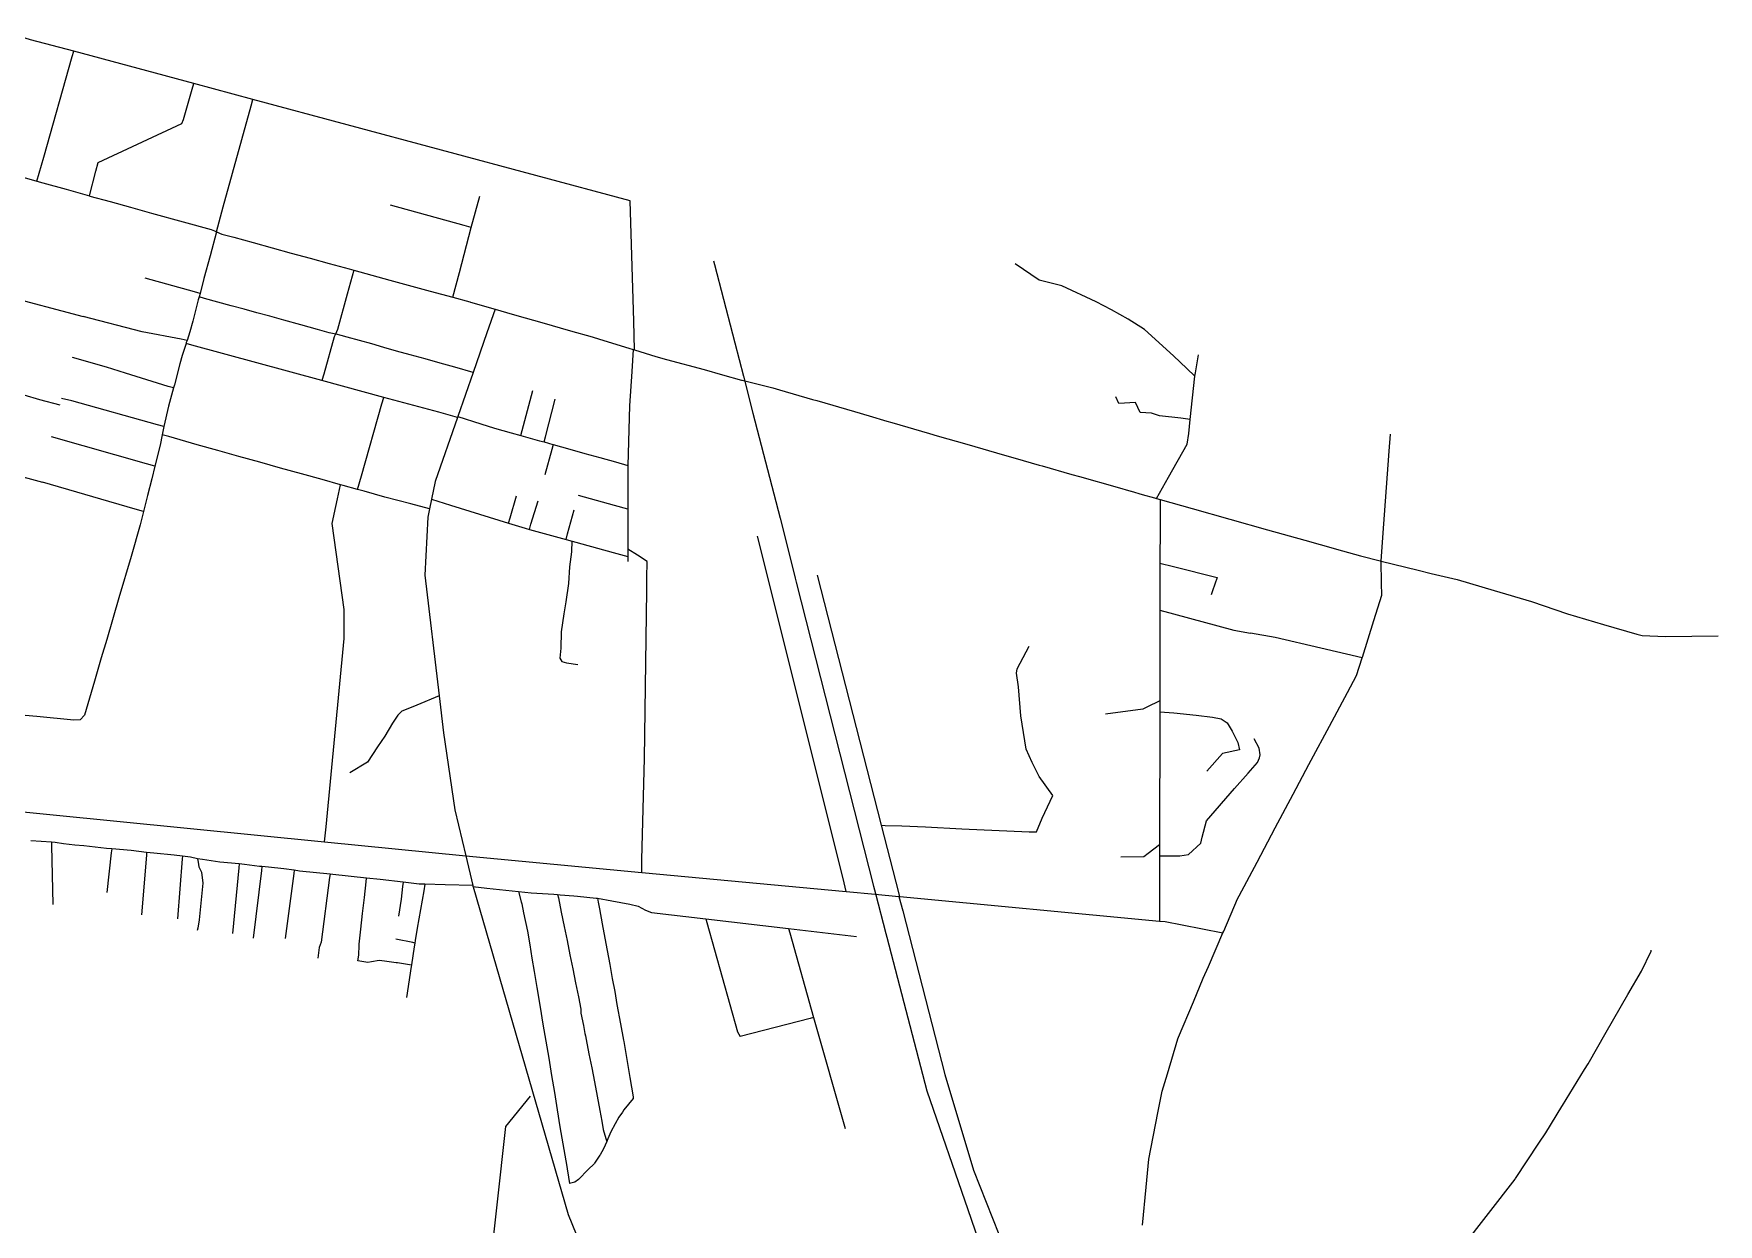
# Model space of a CAD drawing. Header units: inches. Extents: x 170101 to 178921, y 438267 to 453456.
# Drawn here: x 177228 to 178395, y 442234 to 443059 of the extents above; entities that cross this region are included whole.
import ezdxf

# ---------------------------------------------------------------- set-up
doc = ezdxf.new("R2010")
doc.units = ezdxf.units.IN
doc.header["$MEASUREMENT"] = 0

msp = doc.modelspace()

# ---------------------------------------------------------------- linework, layer by layer
for points in [[(177644.3, 442840.2), (177643.7, 442860.2), (177641.3, 442943.5), (177379.9, 443013.7), (177338.9, 443024.8), (177255.8, 443047.1), (177225.9, 443055.1), (177216.2, 443058), (177211.7, 443059.3)], [(177230.3, 442957.2), (177235, 442973.8), (177254.8, 443043.4), (177255.8, 443047.1)], [(177266.7, 442946.9), (177271.1, 442964.1), (177272.7, 442970.1), (177330.6, 442997), (177331.9, 442999.9), (177337.8, 443020.8), (177338.9, 443024.8)], [(177354.6, 442922.1), (177359.4, 442939.3), (177378.7, 443009.2), (177379.9, 443013.7)], [(177219.9, 442960), (177230.3, 442957.2), (177234.4, 442956), (177250.5, 442951.5), (177258.6, 442949.3), (177263.4, 442947.8), (177266.7, 442946.9), (177266.9, 442946.8), (177281.1, 442942.9), (177295.2, 442939), (177309.7, 442935), (177331.7, 442928.9), (177351.1, 442923.6), (177353.4, 442922.6), (177354.6, 442922.1), (177358.5, 442920.4), (177366.7, 442918.2), (177380, 442914.5), (177393.2, 442910.9), (177406.4, 442907.3), (177419.6, 442903.7), (177432.8, 442900), (177446.6, 442896.3), (177449.8, 442895.4), (177474.8, 442888.5), (177502.8, 442880.9), (177518.3, 442876.7), (177530.1, 442873.4), (177530.7, 442873.3), (177547.8, 442868.3), (177559.4, 442865), (177568.5, 442862.4), (177580.1, 442859.1), (177600, 442853.5), (177614.8, 442849.3), (177619.9, 442847.7), (177640.2, 442841.4), (177643.2, 442840.5), (177644.3, 442840.2), (177659.1, 442835.5), (177666.3, 442833.6), (177692.4, 442826.5), (177705.2, 442823), (177718.4, 442819.3), (177718.9, 442819.1), (177740, 442813.9), (177744.6, 442812.5), (177767.6, 442805.8), (177770.6, 442805), (177796.6, 442797.4), (177806.8, 442794.4), (177818.9, 442790.9), (177822.5, 442789.8), (177848.5, 442782.3), (177853.9, 442780.7), (177874.5, 442774.8), (177900.5, 442767.3), (177907.9, 442765.2), (177924.6, 442760.4), (177926.5, 442759.8), (177947.2, 442753.9), (177952.5, 442752.4), (177978.5, 442745), (177988.1, 442742.3), (177988.3, 442742.3), (177995.9, 442740), (178004.5, 442737.6), (178005.8, 442737.2), (178008.3, 442736.5), (178030.5, 442730.3), (178056.6, 442722.9), (178082.6, 442715.6), (178108.6, 442708.3), (178119.2, 442705.3), (178134.7, 442700.9), (178147.1, 442697.4), (178160.8, 442694), (178161.3, 442693.9), (178187, 442687.5), (178196, 442685.3), (178214, 442681), (178239.6, 442673.5), (178265.6, 442665.9), (178290.4, 442657.4), (178315.5, 442649.8), (178338.5, 442643.2), (178342.1, 442642.3), (178358.3, 442641.7), (178394.9, 442642)], [(177518.3, 442876.7), (177522.9, 442893.9), (177531.2, 442925.1), (177537, 442946.6)], [(177531.2, 442925.1), (177526.3, 442926.4), (177475.2, 442940.5)], [(177354.6, 442922.1), (177350.2, 442905.4), (177346, 442889.6), (177343.3, 442879.3), (177342.7, 442876.9), (177342.1, 442874.9), (177338.3, 442860.2), (177336.3, 442852.8), (177334.3, 442846.8), (177334, 442845.7), (177333.8, 442845.3), (177333.6, 442844.6), (177330.9, 442836.4), (177329.4, 442830.6), (177325.5, 442815.9), (177324.9, 442813.8), (177321.5, 442801.2), (177318.2, 442787.1), (177318, 442786), (177317.1, 442781.4), (177315.6, 442774.2), (177312.1, 442759.6), (177310, 442750.9), (177307, 442739.4), (177304.2, 442728.3), (177301.9, 442718.9), (177295.5, 442697.1), (177287.1, 442668.3), (177278.7, 442639.5), (177274.9, 442626.7), (177270.2, 442610.7), (177263.3, 442587), (177260.2, 442583.9), (177255.9, 442583.7), (177230.3, 442586.1), (177200.4, 442588.8)], [(177449.8, 442895.4), (177445.2, 442878.8), (177438.4, 442854.4), (177437.1, 442851.1), (177436.3, 442849.2), (177429, 442823.4), (177427.7, 442819)], [(177699, 442901.9), (177699.7, 442899.3), (177712.2, 442851.4), (177713.8, 442845), (177719.7, 442822), (177726.3, 442796.4), (177745.1, 442723.6), (177754.8, 442685.1), (177755.6, 442682.1), (177756.3, 442679.2), (177806.6, 442481.2), (177809.8, 442468.7), (177811.1, 442463.6), (177818.4, 442435.7), (177819, 442433.2), (177846.6, 442326.7), (177875, 442244.6), (177887.6, 442208.3)], [(178032.4, 442822), (178026.9, 442827.2), (178017.6, 442836.1), (177997.5, 442854.2), (177986.2, 442861.5), (177974.6, 442867.9), (177963.9, 442873.5), (177940.1, 442884.5), (177924.5, 442888.6), (177908, 442899.8)], [(177343.3, 442879.3), (177339.4, 442880.4), (177305.3, 442889.9)], [(177197.9, 442880.9), (177202, 442879.6), (177206.7, 442878), (177262.4, 442863.4)], [(177532.5, 442824.5), (177519.8, 442828.1), (177509.6, 442831), (177499.2, 442833.9), (177488.8, 442836.8), (177479.4, 442839.4), (177470.7, 442841.9), (177462.2, 442844.3), (177453.7, 442846.6), (177445.2, 442849), (177441, 442850.2), (177437.5, 442851), (177437.1, 442851.1), (177436.2, 442851.3), (177432.8, 442852.1), (177424.6, 442854.4), (177413.1, 442857.6), (177401.3, 442860.8), (177391.6, 442863.5), (177382.7, 442865.9), (177373.8, 442868.4), (177364.8, 442870.8), (177346.5, 442875.8), (177342.7, 442876.9)], [(177334.3, 442846.8), (177330.3, 442847.6), (177303.1, 442852.6), (177262.4, 442863.4)], [(177547.8, 442868.3), (177542, 442851.9), (177532.5, 442824.5), (177521.9, 442794), (177521.7, 442793.4), (177506.2, 442748.9), (177503.6, 442736.8), (177502.2, 442730), (177501, 442724.3), (177499.1, 442684.1), (177509, 442600.4), (177512, 442574.8), (177519.7, 442521.5), (177527.3, 442489.5), (177532.2, 442469), (177532.3, 442468.3), (177532.4, 442468.2), (177598.2, 442241), (177609.8, 442212.7)], [(177521.7, 442793.4), (177508.6, 442797), (177470.6, 442807.3), (177427.7, 442819), (177337.5, 442843.5), (177333.6, 442844.6)], [(177643.2, 442840.5), (177642.3, 442825.1), (177640.7, 442801.4), (177639.7, 442760.1), (177639.7, 442759.4), (177639.7, 442759.1), (177639.7, 442729.9), (177639.7, 442707.2), (177639.6, 442702.2), (177639.5, 442697.1), (177639.5, 442693.5)], [(178005.8, 442737.2), (178014.1, 442752), (178027, 442774.9), (178028.2, 442782.2), (178029.2, 442792), (178032.4, 442822), (178032.7, 442824.4), (178034.8, 442836.7)], [(177324.9, 442813.8), (177321.2, 442814.9), (177291.6, 442824), (177278.5, 442828.2), (177255, 442834.9)], [(177181.2, 442819.8), (177185.3, 442818.7), (177221, 442809), (177221.2, 442809), (177232, 442805.8), (177246.3, 442802.2)], [(177318.2, 442787.1), (177313.9, 442788.3), (177254.4, 442804.9), (177247.4, 442806.5)], [(177452.4, 442743.5), (177455.1, 442753), (177469.3, 442802.9), (177470.6, 442807.3)], [(177565.6, 442780.8), (177566.5, 442784.4), (177573.8, 442812.1)], [(177581.7, 442776.4), (177582.6, 442779.9), (177589.2, 442806.1)], [(178029.2, 442792), (178022.6, 442792.8), (178007.9, 442794.5), (178002.3, 442796.3), (177994.5, 442796.8), (177991.3, 442803.7), (177979.8, 442803.1), (177977.5, 442807.7)], [(177521.9, 442794), (177537.7, 442789), (177547.2, 442785.9), (177558.9, 442782.7), (177565.5, 442780.8), (177565.6, 442780.8), (177578.5, 442777.2), (177581.7, 442776.4), (177587.7, 442774.7), (177587.9, 442774.7), (177599.4, 442771.4), (177609.8, 442768.5), (177620.3, 442765.6), (177631.1, 442762.6), (177639.7, 442760.1)], [(177312.1, 442759.6), (177306.2, 442761.3), (177240.3, 442779.9)], [(177502.2, 442730), (177489.2, 442733.5), (177471.3, 442738.2), (177456.9, 442742.2), (177452.4, 442743.4), (177452.4, 442743.5), (177442.4, 442746.2), (177440.6, 442746.7), (177428, 442750.3), (177413.5, 442754.3), (177399.1, 442758.3), (177384.6, 442762.4), (177370.2, 442766.4), (177355.7, 442770.4), (177341.3, 442774.4), (177321.7, 442780.1), (177317.1, 442781.4)], [(178161.3, 442693.9), (178162.5, 442710.2), (178167, 442770), (178167.9, 442781.7)], [(177166.8, 442767), (177170.8, 442765.8), (177194.1, 442759.4), (177234.2, 442748.5)], [(177587.9, 442774.7), (177586.9, 442771.1), (177582.2, 442753.7)], [(177304.2, 442728.3), (177298.4, 442729.9), (177234.2, 442748.5)], [(177429.6, 442499.2), (177430.6, 442509.7), (177443.1, 442640.3), (177443.1, 442647.9), (177443.1, 442660.2), (177434.8, 442720), (177437.3, 442731.6), (177438.4, 442737), (177440.6, 442746.7)], [(177503.6, 442736.8), (177516.8, 442732.7), (177557, 442720.2), (177568.5, 442716.6), (177571.4, 442715.8), (177596.9, 442708.8), (177629.5, 442699.9), (177639.5, 442697.1)], [(177557, 442720.2), (177558.1, 442723.8), (177562.4, 442739.1)], [(177571.4, 442715.8), (177572.5, 442719.4), (177577.5, 442735.6)], [(177639.7, 442729.9), (177630.4, 442732.4), (177605.5, 442739.3)], [(178008.3, 442736.5), (178008.3, 442718.6), (178008.2, 442692.4), (178008.2, 442659.8), (178008.1, 442597.1), (178008.1, 442589.5), (178007.9, 442497.3), (178007.9, 442489.7), (178007.9, 442456), (178007.8, 442444.4)], [(177596.9, 442708.8), (177597.9, 442712.7), (177602.4, 442729.3)], [(177790.9, 442464.9), (177788.7, 442474), (177729.5, 442711.2)], [(177600.9, 442707.7), (177600.9, 442707.8), (177600.5, 442700.3), (177599.2, 442689.9), (177598.5, 442678.2), (177596.7, 442665.6), (177595.2, 442657.3), (177593.4, 442644.8), (177593.2, 442633.4), (177592.6, 442626.6), (177593.9, 442624.2), (177597.1, 442623.3), (177604.9, 442622.2)], [(177649.2, 442478.1), (177649.4, 442487.1), (177651.2, 442557), (177652.7, 442673.3), (177652.7, 442681.9), (177653, 442693.5), (177646.3, 442697.9), (177639.6, 442702.2)], [(177996.1, 442233.6), (177998.6, 442260.1), (178000.5, 442279.5), (178001.8, 442286.5), (178007, 442312.6), (178009.8, 442326.6), (178013.3, 442338.5), (178020.6, 442362.8), (178021.1, 442363.9), (178031.4, 442388.5), (178038.2, 442404.9), (178041.8, 442413), (178051.8, 442436.2), (178052.4, 442437.4), (178062, 442459.7), (178063.1, 442461.8), (178075.6, 442485.3), (178088, 442508.9), (178100.4, 442532.4), (178111.2, 442552.9), (178112.9, 442556), (178125.5, 442579.4), (178138.1, 442602.9), (178144.3, 442614.5), (178148.2, 442626.8), (178148.4, 442627.3), (178156.4, 442652.7), (178161.9, 442670.3), (178161.7, 442678.5), (178161.3, 442693.9)], [(178008.2, 442692.4), (178017.6, 442690.1), (178047.8, 442682.5), (178044.5, 442673.2), (178043.7, 442670.4)], [(177827.9, 442461.4), (177825.4, 442471.4), (177815.3, 442510.8), (177770.9, 442684.2)], [(178008.2, 442659.8), (178017.5, 442657.3), (178059.3, 442646), (178070.9, 442644)], [(178148.2, 442626.8), (178119.5, 442633.5), (178087.9, 442640.9), (178070.9, 442644)], [(177815.3, 442510.8), (177817.9, 442510.7), (177829.3, 442510.4), (177845.7, 442509.6), (177871, 442508.3), (177917.6, 442506.3), (177922.6, 442506.2), (177926.7, 442515.7), (177933.9, 442531.5), (177924.6, 442544.6), (177919.7, 442554.2), (177915.6, 442563.6), (177911.9, 442586.6), (177910.1, 442606.6), (177908.8, 442616.2), (177909.2, 442619.1), (177917.6, 442634.8)], [(177509, 442600.4), (177493.5, 442594.1), (177484.9, 442590.6), (177483.1, 442589.8), (177481.8, 442588.8), (177480.2, 442587.1), (177476.6, 442581.5), (177471.3, 442572.6), (177466.3, 442565.2), (177459.3, 442554.6), (177447.1, 442547.1)], [(178008.1, 442597.1), (177999, 442592.6), (177996.4, 442591.3), (177970.4, 442587.8)], [(178008.1, 442589.5), (178017.9, 442588.6), (178033.2, 442587.1), (178044.5, 442585.6), (178050.6, 442584.6), (178054.8, 442581.8), (178058.3, 442576.1), (178062.2, 442568.2), (178063.2, 442563), (178051.4, 442560.5), (178040.7, 442548.2)], [(178007.9, 442489.7), (178017.8, 442489.7), (178021.9, 442489.7), (178027.9, 442490.5), (178036.4, 442498.4), (178037.5, 442502.5), (178040.4, 442513.8), (178059.7, 442536.3), (178069.2, 442546.9), (178075.7, 442554.3), (178077.1, 442557.4), (178077.7, 442559.6), (178077, 442564.1), (178073.5, 442570.7)], [(177143.8, 442527.7), (177429.6, 442499.2), (177527.3, 442489.5), (177649.2, 442478.1), (177790.9, 442464.9), (177810.9, 442463.1), (177827.4, 442461.5), (177827.9, 442461.4), (178007.8, 442444.4), (178011.7, 442444.1), (178023.5, 442441.7), (178051.8, 442436.2)], [(177532.2, 442469), (177513, 442469.5), (177498.9, 442469.9), (177495, 442470), (177484, 442471.3), (177468.1, 442473.1), (177458.7, 442474.2), (177435.2, 442476.7), (177433.4, 442476.9), (177412.1, 442479), (177408.6, 442479.6), (177401.4, 442480.7), (177390.8, 442481.7), (177386.1, 442482.2), (177384.5, 442482.3), (177374, 442483.6), (177370.4, 442484), (177357, 442485.3), (177345, 442487), (177341.6, 442487.6), (177336.7, 442488.6), (177331.2, 442489.3), (177325.4, 442490), (177311.4, 442491.5), (177306.3, 442492), (177295.6, 442493.2), (177282.1, 442494.4), (177278.5, 442494.8), (177262.9, 442496.5), (177256.6, 442497), (177248.7, 442498), (177243, 442498.9), (177240.3, 442499), (177226.1, 442500)], [(177240.3, 442499), (177240.4, 442496.8), (177241.4, 442455.8)], [(177282.1, 442494.4), (177281.8, 442491.7), (177278.7, 442464.3)], [(177306.3, 442492), (177306.2, 442490.1), (177302.8, 442448.7)], [(177331.2, 442489.3), (177331, 442487.5), (177327.8, 442445.9)], [(177341.6, 442487.6), (177341.9, 442485.3), (177342.4, 442482.1), (177344.4, 442478.3), (177345.2, 442470.6), (177342.6, 442445.3), (177341.7, 442439.6), (177341.3, 442437.8)], [(178007.9, 442497.3), (177999.9, 442491.2), (177996.9, 442488.9), (177981.1, 442488.6)], [(177370.4, 442484), (177370.1, 442481.2), (177365.7, 442435.7)], [(177386.1, 442482.2), (177385.8, 442479.5), (177380.2, 442432.6)], [(177408.6, 442479.6), (177408.3, 442477.4), (177402.3, 442432.3)], [(177433.4, 442476.9), (177433, 442474.5), (177427.2, 442429.9), (177425.7, 442426.1), (177424.8, 442418.6)], [(177498.9, 442469.9), (177498.2, 442465.4), (177496, 442452.5), (177493.8, 442439.6), (177492.3, 442430.9), (177492.1, 442429.2), (177491.7, 442426.6), (177489.7, 442414), (177489.7, 442413.9), (177489.7, 442413.9), (177480, 442415.4), (177479.1, 442415.5), (177471, 442416.6), (177467.4, 442417.1), (177462, 442416.2), (177459.6, 442415.8), (177452.7, 442416.9), (177453.2, 442420.8), (177453.5, 442427.7), (177453.6, 442428.3), (177454.7, 442438.7), (177455.9, 442449.7), (177457.2, 442460.7), (177458.4, 442471.6), (177458.7, 442474.2)], [(177484, 442471.3), (177483.6, 442468.3), (177482.5, 442459.5), (177480.7, 442447.7)], [(177532.3, 442468.3), (177542, 442467.3), (177563.8, 442465), (177572.6, 442464), (177588.4, 442463.1), (177591, 442462.9), (177592.8, 442462.7), (177602.2, 442462), (177604.8, 442461.6), (177617.7, 442460.3), (177618.6, 442460.2), (177628.5, 442458.5), (177641, 442456.2), (177646.7, 442454.7), (177651.8, 442451.9), (177655.9, 442450.4), (177693.6, 442445.9), (177750.8, 442439.2), (177798.1, 442433.6)], [(177563.8, 442465), (177565.8, 442457.7), (177566.2, 442456.4), (177567.3, 442450), (177570.1, 442437.3), (177571.7, 442428), (177573.2, 442418.7), (177574.7, 442409.5), (177575, 442408), (177576.6, 442398.3), (177578.9, 442384.8), (177580.8, 442372.9), (177582.8, 442361.1), (177584.8, 442349.3), (177586.7, 442337.4), (177588.7, 442325.6), (177590.7, 442313.7), (177592.6, 442301.9), (177594.6, 442290.1), (177596.6, 442278.2), (177596.8, 442277.1), (177599.2, 442262.6)], [(177591, 442462.9), (177591.5, 442460.6), (177593.5, 442450.5), (177595.5, 442440.7), (177597.5, 442430.9), (177599.5, 442421.1), (177601.4, 442411.3), (177603.4, 442401.5), (177605.4, 442391.8), (177607.1, 442383.4), (177607.1, 442381.9), (177607.1, 442380.5), (177608.8, 442372.1), (177609.9, 442366.4), (177610.2, 442364.9), (177610.7, 442362.3), (177612.7, 442352.5), (177614.6, 442342.6), (177616.5, 442332.9), (177618.4, 442323), (177620.3, 442313.2), (177621.7, 442305.7), (177622.5, 442300), (177624.4, 442293.7), (177625, 442291.7)], [(177618.6, 442460.2), (177619.1, 442457.5), (177619.9, 442453), (177621.8, 442442.5), (177624.4, 442428.8), (177627.1, 442414.2), (177628.8, 442404.6), (177630.5, 442395.6), (177632.1, 442386.6), (177634.6, 442373.3), (177636.7, 442361.9), (177636.9, 442360.9), (177638.9, 442348.4), (177641, 442336), (177643.2, 442322.7), (177643.4, 442321.5), (177636.8, 442313.5), (177635.8, 442312.1), (177633.4, 442308.5), (177630.8, 442303.8), (177627.8, 442298.3), (177625.8, 442293.5), (177625, 442291.7), (177622.8, 442286.6), (177620.5, 442282.5), (177620.3, 442282.2), (177616.6, 442276.7), (177616.2, 442276.3), (177612.1, 442272.2), (177605.5, 442265.4), (177602.8, 442263.4), (177599.2, 442262.6)], [(177827.4, 442461.5), (177830, 442451.4), (177859.1, 442338.1), (177879.1, 442271.9), (177896.6, 442227.5), (177917.2, 442183.1), (177936.6, 442148.1), (177971, 442091.8), (177991.6, 442064.4), (177993.5, 442061.8), (177998.4, 442057.3)], [(177693.6, 442445.9), (177694.3, 442443.3), (177715.6, 442367.6), (177717.5, 442364.5)], [(177492.1, 442429.2), (177490.7, 442429.5), (177479, 442431.8)], [(177750.8, 442439.2), (177751.7, 442436.2), (177768.3, 442377.6), (177790.2, 442300.6)], [(178217.3, 442218.1), (178235.7, 442241.8), (178254.1, 442265.5), (178254.4, 442266), (178270.7, 442290.5), (178275.5, 442297.7), (178286.6, 442315.9), (178287, 442316.6), (178302.3, 442341.5), (178304.7, 442345.4), (178317.3, 442367.5), (178332.2, 442393.5), (178341.7, 442409.7), (178348.3, 442423.6), (178348.4, 442424.3)], [(177489.7, 442413.9), (177489.5, 442412.9), (177486.2, 442391.4)], [(177768.3, 442377.6), (177766, 442377), (177717.5, 442364.5)], [(177651.4, 442133.4), (177653.1, 442131.9), (177655.5, 442118.1), (177655.8, 442090.4), (177649.8, 442057.6), (177636.9, 442032.3), (177557.3, 441997.6), (177535.3, 442018.8), (177528.2, 442058.3), (177537, 442139.3), (177555.2, 442302), (177572.1, 442323)]]:
    msp.add_lwpolyline(points)

doc.saveas('drawing.dxf')
